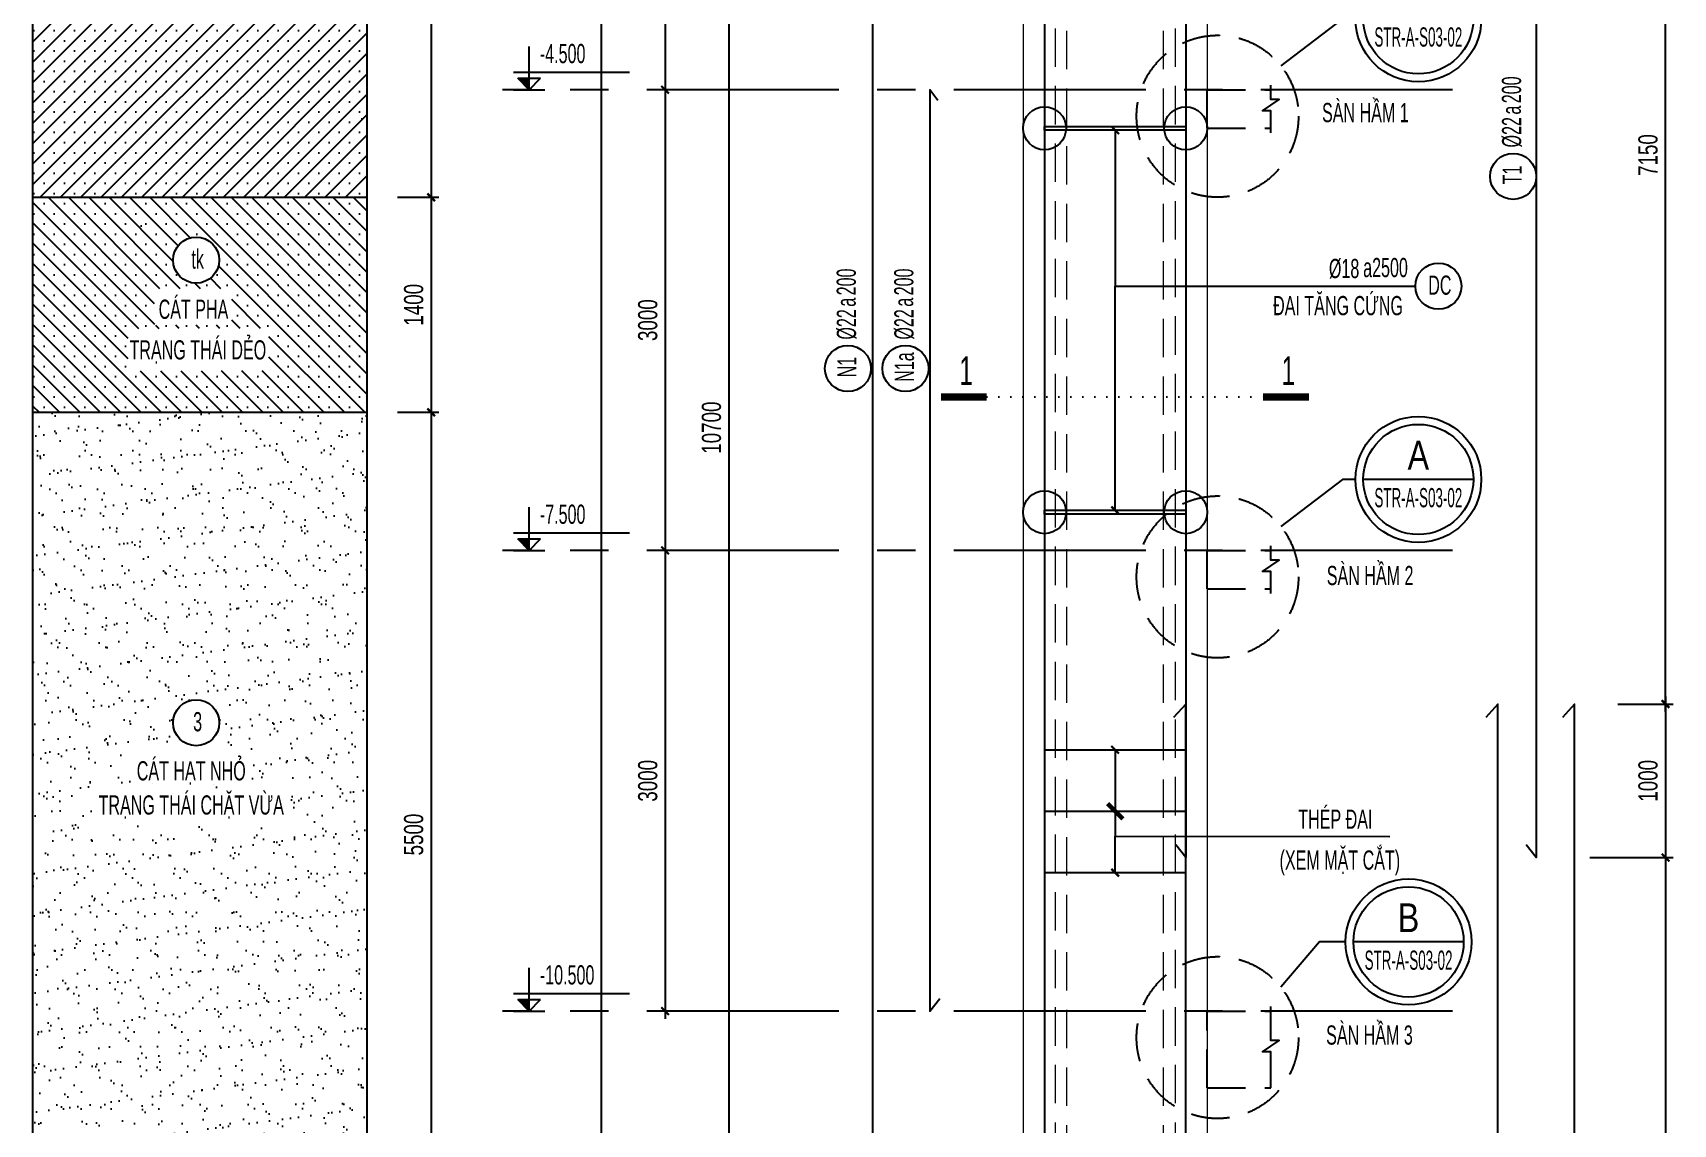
# Model space of a CAD drawing. Header units: millimetres. Extents: x -147841 to 368790, y -162721 to 84261.
# Drawn here: x 120482 to 131170, y -105896 to -98789 of the extents above; entities that cross this region are included whole.
import ezdxf
from ezdxf.enums import TextEntityAlignment as Align

# ---------------------------------------------------------------- set-up
doc = ezdxf.new("R2010")
doc.units = ezdxf.units.MM
doc.header["$LTSCALE"] = 1000
doc.header["$MEASUREMENT"] = 0
doc.header["$PDMODE"] = 1
doc.header["$PDSIZE"] = -10
for name, pattern in [('CENTER', [2, 1.25, -0.25, 0.25, -0.25]), ('DASHED', [0.75, 0.5, -0.25]), ('DOT', [0.25, 0, -0.25]), ('HIDDEN', [0.375, 0.25, -0.125])]:
    doc.linetypes.add(name, pattern=pattern)
doc.layers.get('0').update_dxf_attribs({"linetype": 'CONTINUOUS', "lineweight": 18})
doc.layers.get('DEFPOINTS').update_dxf_attribs({"color": 5, "linetype": 'CONTINUOUS', "lineweight": 18})
for name, color, linetype in [('0-Hatch', 8, 'CONTINUOUS'), ('0-THEP-CHU', 4, 'CONTINUOUS'), ('ccu11-Chidan', 9, 'CONTINUOUS'), ('ccu11-Manh', 8, 'CONTINUOUS'), ('ccu11-Thay', 7, 'CONTINUOUS'), ('d-chudan', 9, 'CONTINUOUS'), ('HIDE', 3, 'HIDDEN'), ('KC-Chidan', 9, 'CONTINUOUS'), ('KC-Cotthep', 8, 'CONTINUOUS'), ('KC-Dim', 8, 'CONTINUOUS'), ('KC-Hatch', 251, 'CONTINUOUS'), ('KC-Text', 31, 'CONTINUOUS'), ('NETVE', 11, 'CENTER'), ('THEPDAI', 6, 'CONTINUOUS')]:
    doc.layers.add(name, color=color, linetype=linetype)
for name, color, linetype, lineweight in [('0-THAY', 7, 'CONTINUOUS', 18), ('ccu11-Dim', 8, 'CONTINUOUS', 18), ('DIM', 8, 'CONTINUOUS', 18)]:
    doc.layers.add(name, color=color, linetype=linetype, lineweight=lineweight)
doc.styles.add('ARIAL', font='arial.ttf', dxfattribs={"width": 0.7})
doc.styles.add('ccu11-dim', font='vnsimli.shx', dxfattribs={"width": 0.65, "bigfont": 'bigfont.shx'})
doc.dimstyles.new('2.5-50', dxfattribs={"dimscale": 50, "dimtxt": 2.5, "dimasz": 1, "dimexe": 1, "dimexo": 2, "dimgap": 1, "dimtad": 1, "dimdec": 1, "dimdsep": 46, "dimtxsty": 'ARIAL', "dimblk": 'ARCHTICK', "dimcen": -1, "dimdle": 1, "dimclrd": 256, "dimclre": 256, "dimclrt": 3, "dimadec": 0, "dimazin": 2, "dimtfac": 0.1, "dimtdec": 1, "dimtmove": 0, "dimatfit": 1, "dimldrblk": 'ARCHTICK', "dimfxl": 1, "dimtvp": 0.833333, "dimtfill": 1, "dimtolj": 1, "dimtzin": 12, "dimarcsym": 0})
doc.dimstyles.new('ccu11-100x2', dxfattribs={"dimscale": 100, "dimtxt": 2.5, "dimasz": 1, "dimexe": 1, "dimexo": 2, "dimgap": 1, "dimtad": 1, "dimdec": 0, "dimlfac": 0.5, "dimdsep": 46, "dimtxsty": 'ccu11-dim', "dimblk": 'ARCHTICK', "dimcen": -1, "dimdle": 1, "dimclrd": 256, "dimclre": 256, "dimclrt": 31, "dimadec": 0, "dimazin": 2, "dimtfac": 0.1, "dimtdec": 0, "dimtmove": 0, "dimatfit": 1, "dimldrblk": 'ARCHTICK', "dimfxl": 1, "dimtvp": 0.833333, "dimtolj": 1, "dimtzin": 12, "dimarcsym": 0})

# ---------------------------------------------------------------- blocks, each defined once
blk = doc.blocks.new('_ARCHTICK')
at = {"color": 0, "linetype": 'ByBlock', "const_width": 0.3}
blk.add_lwpolyline([(-0.5, -0.5), (0.5, 0.5)], dxfattribs=at)
blk = doc.blocks.new('*D27')
at = {"layer": 'DEFPOINTS', "color": 0, "linetype": 'ByBlock', "ltscale": 30, "transparency": 16777216}
for p in [(122759, -97160), (122759, -99860), (123077, -99860)]:
    blk.add_point(p, dxfattribs=at)
at = {"layer": 'KC-Dim', "linetype": 'ByBlock', "lineweight": -2, "ltscale": 30, "transparency": 16777216}
for p, q in [((123077, -97110), (123077, -99910)), ((122859, -97160), (123127, -97160)), ((122859, -99860), (123127, -99860))]:
    blk.add_line(p, q, dxfattribs=at)
at = {"layer": 'KC-Dim', "linetype": 'ByBlock', "lineweight": -2, "ltscale": 30, "transparency": 16777216, "xscale": 50, "yscale": 50, "zscale": 50}
for p, rotation in [((123077, -97160), 90), ((123077, -99860), 270)]:
    blk.add_blockref('_ARCHTICK', p, dxfattribs=dict(at, rotation=rotation))
at = {"layer": 'KC-Dim', "color": 3, "linetype": 'ByBlock', "ltscale": 30, "transparency": 16777216, "insert": (122964, -98510), "char_height": 125, "attachment_point": 5, "rotation": 90, "style": 'ARIAL', "bg_fill": 3, "box_fill_scale": 1.25, "bg_fill_color": 256, "bg_fill_true_color": 13158600, "bg_fill_transparency": 0}
blk.add_mtext('\\A1;2700', dxfattribs=at)
blk = doc.blocks.new('att_thep_2')
blk.add_circle((-300, 0), 300)
at = {"color": 3, "style": 'ARIAL', "width": 0.6}
blk.add_attdef('DK', text='', height=250, dxfattribs=at).set_placement((467, 105), align=Align.CENTER)
at = {"color": 31, "style": 'ARIAL', "width": 0.6}
blk.add_attdef('SH', text='', height=250, dxfattribs=at).set_placement((-281, -111), align=Align.CENTER)
at = {"color": 2, "style": 'ARIAL', "width": 0.6}
blk.add_attdef('KC', text='', height=250, dxfattribs=at).set_placement((472, -355), align=Align.CENTER)
blk = doc.blocks.new('*D24')
at = {"layer": 'DEFPOINTS', "color": 0, "ltscale": 3000, "transparency": 16777216}
for p in [(122759, -99860), (122759, -101260), (123077, -101260)]:
    blk.add_point(p, dxfattribs=at)
at = {"layer": 'KC-Dim', "lineweight": -2, "ltscale": 3000, "transparency": 16777216}
for p, q in [((123077, -99810), (123077, -101310)), ((122859, -99860), (123127, -99860)), ((122859, -101260), (123127, -101260))]:
    blk.add_line(p, q, dxfattribs=at)
at = {"layer": 'KC-Dim', "lineweight": -2, "ltscale": 3000, "transparency": 16777216, "xscale": 50, "yscale": 50, "zscale": 50}
for p, rotation in [((123077, -99860), 90), ((123077, -101260), 270)]:
    blk.add_blockref('_ARCHTICK', p, dxfattribs=dict(at, rotation=rotation))
at = {"layer": 'KC-Dim', "color": 3, "ltscale": 3000, "transparency": 16777216, "insert": (122964, -100560), "char_height": 125, "attachment_point": 5, "rotation": 90, "style": 'ARIAL', "bg_fill": 3, "box_fill_scale": 1.25, "bg_fill_color": 256, "bg_fill_true_color": 13158600, "bg_fill_transparency": 0}
blk.add_mtext('\\A1;1400', dxfattribs=at)
blk = doc.blocks.new('*D25')
at = {"layer": 'DEFPOINTS', "color": 0, "ltscale": 3000, "transparency": 16777216}
for p in [(122759, -101260), (122759, -106760), (123077, -106760)]:
    blk.add_point(p, dxfattribs=at)
at = {"layer": 'KC-Dim', "lineweight": -2, "ltscale": 3000, "transparency": 16777216}
for p, q in [((123077, -101210), (123077, -106810)), ((122859, -101260), (123127, -101260)), ((122859, -106760), (123127, -106760))]:
    blk.add_line(p, q, dxfattribs=at)
at = {"layer": 'KC-Dim', "lineweight": -2, "ltscale": 3000, "transparency": 16777216, "xscale": 50, "yscale": 50, "zscale": 50}
for p, rotation in [((123077, -101260), 90), ((123077, -106760), 270)]:
    blk.add_blockref('_ARCHTICK', p, dxfattribs=dict(at, rotation=rotation))
at = {"layer": 'KC-Dim', "color": 3, "ltscale": 3000, "transparency": 16777216, "insert": (122964, -104010), "char_height": 125, "attachment_point": 5, "rotation": 90, "style": 'ARIAL', "bg_fill": 3, "box_fill_scale": 1.25, "bg_fill_color": 256, "bg_fill_true_color": 13158600, "bg_fill_transparency": 0}
blk.add_mtext('\\A1;5500', dxfattribs=at)
blk = doc.blocks.new('*U22')
for p, q in [((165, 0), (165, 452)), ((0, 184), (1212, 184)), ((0, 0), (329, 0)), ((45, 120), (284, 120)), ((165, 0), (45, 120)), ((165, 0), (284, 120))]:
    blk.add_line(p, q)
at = {"color": 251}
blk.add_solid([(45, 120), (165, 120), (165, 0)], dxfattribs=at)
at = {"color": 31, "ltscale": 10, "style": 'ARIAL', "width": 0.6}
blk.add_attdef('CCD1', (276, 278), '', height=200, dxfattribs=at)
blk = doc.blocks.new('att_thep_1')
blk.add_circle((0, 300), 300)
at = {"color": 31, "style": 'ARIAL', "width": 0.6}
blk.add_attdef('SH', text='', height=250, dxfattribs=at).set_placement((19, 189), align=Align.CENTER)
blk.add_attdef('DK', text='', height=250, dxfattribs=at).set_placement((773, 195), align=Align.RIGHT)
blk.add_attdef('KC', (953, 197), '', height=250, dxfattribs=at)
at = {"layer": 'KC-Text', "color": 31, "style": 'ARIAL', "width": 0.6}
blk.add_text('a', height=250, dxfattribs=at).set_placement((805, 199))
blk = doc.blocks.new('att_ten chi tiet')
at = {"color": 7}
blk.add_lwpolyline([(574, 656), (-574, 656)], dxfattribs=at)
blk.add_circle((0, 656), 656, dxfattribs=at)
at = {"color": 3}
blk.add_circle((0, 656), 574, dxfattribs=at)
at = {"color": 7, "style": 'ARIAL', "width": 0.8}
blk.add_attdef('TCT', text='', height=300, dxfattribs=at).set_placement((0, 669), align=Align.BOTTOM_CENTER)
at = {"color": 31, "style": 'ARIAL', "width": 0.6}
blk.add_attdef('BVTC', text='', height=200, dxfattribs=at).set_placement((0, 566), align=Align.TOP_CENTER)
blk = doc.blocks.new('*D136')
at = {"layer": 'DEFPOINTS', "color": 0, "ltscale": 3000, "transparency": 16777216}
for p in [(130527, -104160), (130527, -111160), (131120, -111160)]:
    blk.add_point(p, dxfattribs=at)
at = {"layer": 'DIM', "lineweight": -2, "ltscale": 3000, "transparency": 16777216}
for p, q in [((130627, -104160), (131170, -104160)), ((131120, -104110), (131120, -111210)), ((130627, -111160), (131170, -111160))]:
    blk.add_line(p, q, dxfattribs=at)
at = {"layer": 'DIM', "lineweight": -2, "ltscale": 3000, "transparency": 16777216, "xscale": 50, "yscale": 50, "zscale": 50}
for p, rotation in [((131120, -104160), 90), ((131120, -111160), 270)]:
    blk.add_blockref('_ARCHTICK', p, dxfattribs=dict(at, rotation=rotation))
at = {"layer": 'DIM', "color": 3, "ltscale": 3000, "transparency": 16777216, "insert": (131006, -107660), "char_height": 125, "attachment_point": 5, "rotation": 90, "style": 'ARIAL', "bg_fill": 3, "box_fill_scale": 1.25, "bg_fill_color": 256, "bg_fill_true_color": 13158600, "bg_fill_transparency": 0}
blk.add_mtext('\\A1;7000', dxfattribs=at)
blk = doc.blocks.new('*D138')
at = {"layer": 'DEFPOINTS', "color": 0, "ltscale": 3000, "transparency": 16777216}
for p in [(125223, -95960), (124602, -99160), (125223, -99160)]:
    blk.add_point(p, dxfattribs=at)
at = {"layer": 'KC-Dim', "lineweight": -2, "ltscale": 3000, "transparency": 16777216}
for p, q in [((125123, -95960), (124552, -95960)), ((124602, -95910), (124602, -99210)), ((125123, -99160), (124552, -99160))]:
    blk.add_line(p, q, dxfattribs=at)
at = {"layer": 'KC-Dim', "lineweight": -2, "ltscale": 3000, "transparency": 16777216, "xscale": 50, "yscale": 50, "zscale": 50}
for p, rotation in [((124602, -95960), 90), ((124602, -99160), 270)]:
    blk.add_blockref('_ARCHTICK', p, dxfattribs=dict(at, rotation=rotation))
at = {"layer": 'KC-Dim', "color": 3, "ltscale": 3000, "transparency": 16777216, "insert": (124489, -97560), "char_height": 125, "attachment_point": 5, "rotation": 90, "style": 'ARIAL', "bg_fill": 3, "box_fill_scale": 1.25, "bg_fill_color": 256, "bg_fill_true_color": 13158600, "bg_fill_transparency": 0}
blk.add_mtext('\\A1;3200', dxfattribs=at)
blk = doc.blocks.new('*D139')
at = {"layer": 'DEFPOINTS', "color": 0, "ltscale": 3000, "transparency": 16777216}
for p in [(125223, -99160), (124602, -102160), (125492, -102160)]:
    blk.add_point(p, dxfattribs=at)
at = {"layer": 'KC-Dim', "lineweight": -2, "ltscale": 3000, "transparency": 16777216}
for p, q in [((125123, -99160), (124552, -99160)), ((124602, -99110), (124602, -102210)), ((125392, -102160), (124552, -102160))]:
    blk.add_line(p, q, dxfattribs=at)
at = {"layer": 'KC-Dim', "lineweight": -2, "ltscale": 3000, "transparency": 16777216, "xscale": 50, "yscale": 50, "zscale": 50}
for p, rotation in [((124602, -99160), 90), ((124602, -102160), 270)]:
    blk.add_blockref('_ARCHTICK', p, dxfattribs=dict(at, rotation=rotation))
at = {"layer": 'KC-Dim', "color": 3, "ltscale": 3000, "transparency": 16777216, "insert": (124489, -100660), "char_height": 125, "attachment_point": 5, "rotation": 90, "style": 'ARIAL', "bg_fill": 3, "box_fill_scale": 1.25, "bg_fill_color": 256, "bg_fill_true_color": 13158600, "bg_fill_transparency": 0}
blk.add_mtext('\\A1;3000', dxfattribs=at)
blk = doc.blocks.new('*D140')
at = {"layer": 'DEFPOINTS', "color": 0, "ltscale": 3000, "transparency": 16777216}
for p in [(125492, -102160), (124602, -105160), (125274, -105160)]:
    blk.add_point(p, dxfattribs=at)
at = {"layer": 'KC-Dim', "lineweight": -2, "ltscale": 3000, "transparency": 16777216}
for p, q in [((125392, -102160), (124552, -102160)), ((124602, -102110), (124602, -105210)), ((125174, -105160), (124552, -105160))]:
    blk.add_line(p, q, dxfattribs=at)
at = {"layer": 'KC-Dim', "lineweight": -2, "ltscale": 3000, "transparency": 16777216, "xscale": 50, "yscale": 50, "zscale": 50}
for p, rotation in [((124602, -102160), 90), ((124602, -105160), 270)]:
    blk.add_blockref('_ARCHTICK', p, dxfattribs=dict(at, rotation=rotation))
at = {"layer": 'KC-Dim', "color": 3, "ltscale": 3000, "transparency": 16777216, "insert": (124489, -103660), "char_height": 125, "attachment_point": 5, "rotation": 90, "style": 'ARIAL', "bg_fill": 3, "box_fill_scale": 1.25, "bg_fill_color": 256, "bg_fill_true_color": 13158600, "bg_fill_transparency": 0}
blk.add_mtext('\\A1;3000', dxfattribs=at)
blk = doc.blocks.new('*D174')
at = {"layer": 'DEFPOINTS', "color": 0, "ltscale": 3000, "transparency": 16777216}
for p in [(130708, -103160), (130708, -104160), (131120, -104160)]:
    blk.add_point(p, dxfattribs=at)
at = {"layer": 'DIM', "lineweight": -2, "ltscale": 3000, "transparency": 16777216}
for p, q in [((131120, -103110), (131120, -104210)), ((130808, -103160), (131170, -103160)), ((130808, -104160), (131170, -104160))]:
    blk.add_line(p, q, dxfattribs=at)
at = {"layer": 'DIM', "lineweight": -2, "ltscale": 3000, "transparency": 16777216, "xscale": 50, "yscale": 50, "zscale": 50}
for p, rotation in [((131120, -103160), 90), ((131120, -104160), 270)]:
    blk.add_blockref('_ARCHTICK', p, dxfattribs=dict(at, rotation=rotation))
at = {"layer": 'DIM', "color": 3, "ltscale": 3000, "transparency": 16777216, "insert": (131006, -103660), "char_height": 125, "attachment_point": 5, "rotation": 90, "style": 'ARIAL', "bg_fill": 3, "box_fill_scale": 1.25, "bg_fill_color": 256, "bg_fill_true_color": 13158600, "bg_fill_transparency": 0}
blk.add_mtext('\\A1;1000', dxfattribs=at)
blk = doc.blocks.new('*D175')
at = {"layer": 'DEFPOINTS', "color": 0, "ltscale": 3000, "transparency": 16777216}
for p in [(124838, -95960), (124184, -120960), (124838, -120960)]:
    blk.add_point(p, dxfattribs=at)
at = {"layer": 'KC-Dim', "lineweight": -2, "ltscale": 3000, "transparency": 16777216}
for p, q in [((124738, -95960), (124134, -95960)), ((124184, -95910), (124184, -121010)), ((124738, -120960), (124134, -120960))]:
    blk.add_line(p, q, dxfattribs=at)
at = {"layer": 'KC-Dim', "lineweight": -2, "ltscale": 3000, "transparency": 16777216, "xscale": 50, "yscale": 50, "zscale": 50}
for p, rotation in [((124184, -95960), 90), ((124184, -120960), 270)]:
    blk.add_blockref('_ARCHTICK', p, dxfattribs=dict(at, rotation=rotation))
at = {"layer": 'KC-Dim', "color": 3, "ltscale": 3000, "transparency": 16777216, "insert": (124070, -108460), "char_height": 125, "attachment_point": 5, "rotation": 90, "style": 'ARIAL', "bg_fill": 3, "box_fill_scale": 1.25, "bg_fill_color": 256, "bg_fill_true_color": 13158600, "bg_fill_transparency": 0}
blk.add_mtext('\\A1;25000', dxfattribs=at)
blk = doc.blocks.new('*D179')
at = {"layer": 'DEFPOINTS', "color": 0, "linetype": 'ByBlock', "ltscale": 30, "transparency": 16777216}
for p in [(125018, -96010), (125952, -96010), (125323, -106710)]:
    blk.add_point(p, dxfattribs=at)
at = {"layer": 'KC-Dim', "linetype": 'ByBlock', "lineweight": -2, "ltscale": 30, "transparency": 16777216}
for p, q in [((125018, -106760), (125018, -95960)), ((125852, -96010), (124968, -96010)), ((125223, -106710), (124968, -106710))]:
    blk.add_line(p, q, dxfattribs=at)
at = {"layer": 'KC-Dim', "linetype": 'ByBlock', "lineweight": -2, "ltscale": 30, "transparency": 16777216, "xscale": 50, "yscale": 50, "zscale": 50}
for p, rotation in [((125018, -96010), 90), ((125018, -106710), 270)]:
    blk.add_blockref('_ARCHTICK', p, dxfattribs=dict(at, rotation=rotation))
at = {"layer": 'KC-Dim', "color": 3, "linetype": 'ByBlock', "ltscale": 30, "transparency": 16777216, "insert": (124904, -101360), "char_height": 125, "attachment_point": 5, "rotation": 90, "style": 'ARIAL', "bg_fill": 3, "box_fill_scale": 1.25, "bg_fill_color": 256, "bg_fill_true_color": 13158600, "bg_fill_transparency": 0}
blk.add_mtext('\\A1;10700', dxfattribs=at)
blk = doc.blocks.new('*D1101')
at = {"layer": 'DEFPOINTS', "color": 0, "ltscale": 3000, "transparency": 16777216}
for p in [(130277, -96010), (131120, -96010), (130708, -103160)]:
    blk.add_point(p, dxfattribs=at)
at = {"layer": 'DIM', "lineweight": -2, "ltscale": 3000, "transparency": 16777216}
for p, q in [((131120, -103210), (131120, -95960)), ((130377, -96010), (131170, -96010)), ((130808, -103160), (131170, -103160))]:
    blk.add_line(p, q, dxfattribs=at)
at = {"layer": 'DIM', "lineweight": -2, "ltscale": 3000, "transparency": 16777216, "xscale": 50, "yscale": 50, "zscale": 50}
for p, rotation in [((131120, -96010), 90), ((131120, -103160), 270)]:
    blk.add_blockref('_ARCHTICK', p, dxfattribs=dict(at, rotation=rotation))
at = {"layer": 'DIM', "color": 3, "ltscale": 3000, "transparency": 16777216, "insert": (131006, -99585), "char_height": 125, "attachment_point": 5, "rotation": 90, "style": 'ARIAL', "bg_fill": 3, "box_fill_scale": 1.25, "bg_fill_color": 256, "bg_fill_true_color": 13158600, "bg_fill_transparency": 0}
blk.add_mtext('\\A1;7150', dxfattribs=at)
blk = doc.blocks.new('*U19')
at = {"color": 3, "linetype": 'DOT', "ltscale": 0.5}
blk.add_line((-1640, 0), (1239, 0), dxfattribs=at)
at = {"color": 4, "const_width": 75}
for points in [[(-2119, 0), (-1640, 0)], [(1239, 0), (1719, 0)]]:
    blk.add_lwpolyline(points, dxfattribs=at)
at = {"color": 31, "style": 'ARIAL', "width": 0.6}
for tag, p in [('MC3', (-1856, 274)), ('MC4', (1503, 274))]:
    blk.add_attdef(tag, text='', height=300, dxfattribs=at).set_placement(p, align=Align.MIDDLE_CENTER)

msp = doc.modelspace()

# ---------------------------------------------------------------- hatches: boundary and pattern name
at = {"layer": '0-Hatch', "ltscale": 3000}
h = msp.add_hatch(dxfattribs=at)
h.set_pattern_fill('BTGV-01', color=256, scale=700)
h.set_pattern_definition([(50, (-46553.3, 0), (5020.82, -439.265), [525, -5775]), (355, (-46553.3, 0), (-971.26, 5265.34), [420, -4620]), (100.4514, (-46135, -36.6), (4049.57, 4826.08), [446.18, -4908]), (46.1842, (-46553, 1400), (7470.69, -1158.63), [787.5, -8662.5]), (96.6356, (-45931, 1303.4), (6542.64, 6818.83), [669.27, -7362]), (351.184, (-46553, 1400), (6542.63, 6818.83), [630, -6930]), (21, (-45853.3, 1050), (4178.35, -2818.33), [525, -5775]), (326, (-45853.3, 1050), (1703.21, 5076.05), [420, -4620]), (71.4514, (-45505, 815), (5881.56, 2257.71), [446.18, -4908]), (37.5, (-46553.3, 0), (85.119, 2330.257), [0, -4564, 0, -4690, 0, -4637.5]), (7.5, (-46553.3, 0), (1841.487, 2760.882), [0, -2674, 0, -4459, 0, -1767.5]), (327.5, (-48114.3, 0), (3736.757, -157.884), [0, -1750, 0, -5460, 0, -7245]), (317.5, (-48814.3, 0), (4082.303, 700.735), [0, -2275, 0, -3626, 0, -5145])])
h.paths.add_polyline_path([(122659, -98960.19), (120482.06, -98960.19), (120482.06, -100960.19), (122659, -100960.19)])
h.paths.add_polyline_path([(121396.39, -99581.89, -1), (121696.39, -99581.89, -1)], flags=16)
h.paths.add_polyline_path([(121495.38, -99669.01), (121616.41, -99669.01), (121616.41, -99480.74), (121495.38, -99480.74)], flags=8)
h.paths.add_polyline_path([(120907.75, -100302.88), (122207.2, -100302.88), (122207.2, -100026.49), (120907.75, -100026.49)], flags=24)
h.paths.add_polyline_path([(120932.83, -100038.01), (122125.15, -100038.01), (122125.15, -99761.62), (120932.83, -99761.62)], flags=24)
at = {"layer": 'KC-Hatch', "ltscale": 3000}
h = msp.add_hatch(dxfattribs=at)
h.set_pattern_fill('MUT', color=256, scale=1000)
h.set_pattern_definition([(45, (1894.39, 0), (-66.29126, 66.29126), []), (45, (1960.68, 0), (-66.29126, 66.29126), [0, -93.75])])
h.paths.add_polyline_path([(122659, -97160.19), (120482.06, -97160.19), (120482.06, -99860.19), (122659, -99860.19)])
edge = h.paths.add_edge_path(flags=16)
edge.add_arc((121546.39, -97718.66), 150, 0, 360)
h.paths.add_polyline_path([(121495.38, -97805.78), (121616.41, -97805.78), (121616.41, -97617.51), (121495.38, -97617.51)], flags=0)
h.paths.add_polyline_path([(120907.75, -98439.66), (122207.2, -98439.66), (122207.2, -98163.27), (120907.75, -98163.27)], flags=16)
h.paths.add_polyline_path([(121278.57, -98142.81), (121777.79, -98142.81), (121777.79, -97904.79), (121278.57, -97904.79)], flags=16)
h = msp.add_hatch(dxfattribs=at)
h.set_pattern_fill('MUT', color=256, scale=1000, angle=90)
h.set_pattern_definition([(135, (1894.39, 0), (-66.29126, -66.29126), []), (135, (1894.39, 66.29), (-66.29126, -66.29126), [0, -93.75])])
h.paths.add_polyline_path([(122659, -99860.19), (120482.06, -99860.19), (120482.06, -101260.19), (122659, -101260.19)])
edge = h.paths.add_edge_path(flags=16)
edge.add_arc((121546.39, -100269.04), 150, 0, 360)
h.paths.add_polyline_path([(121483.6, -100357.52), (121628.19, -100357.52), (121628.19, -100168.23), (121483.6, -100168.23)], flags=0)
h.paths.add_polyline_path([(121100.2, -100990.04), (122020.26, -100990.04), (122020.26, -100713.65), (121100.2, -100713.65)], flags=16)
h.paths.add_polyline_path([(121274.57, -100693.19), (121778.1, -100693.19), (121778.1, -100455.17), (121274.57, -100455.17)], flags=16)
h = msp.add_hatch(dxfattribs=at)
h.set_pattern_fill('CATTHO01', color=256, scale=100)
h.set_pattern_definition([(37.5, (1894.39, 0), (-6.29934, 192.68238), [0, -152, 0, -170, 0, -162.5]), (7.5, (1894.4, 0), (176.97767, 282.2146), [0, -82, 0, -137, 0, -52.5]), (327.5, (1771.39, 0), (311.41419, 0.5659), [0, -50, 0, -180, 0, -235]), (317.5, (1771.4, 0), (300.61266, 87.76756), [0, -25, 0, -118, 0, -135])])
h.paths.add_polyline_path([(122659, -101260.19), (120482.06, -101260.19), (120482.06, -106760.19), (122659, -106760.19)])
edge = h.paths.add_edge_path(flags=16)
edge.add_arc((121546.39, -103281.87), 150, 0, 360)
h.paths.add_polyline_path([(121494.83, -103371.76), (121616.96, -103371.76), (121616.96, -103180.16), (121494.83, -103180.16)], flags=0)
h.paths.add_polyline_path([(120864.66, -103953.67), (122164.1, -103953.67), (122164.1, -103677.28), (120864.66, -103677.28)], flags=16)
h.paths.add_polyline_path([(121115.65, -103731.24), (121900.17, -103731.24), (121900.17, -103454.85), (121115.65, -103454.85)], flags=16)

# ---------------------------------------------------------------- linework, layer by layer
at = {"layer": '0-THAY'}
for p, q in [((126933.87, -95960.19), (126933.87, -120960.19)), ((128133.87, -97760.19), (128133.87, -120960.19))]:
    msp.add_line(p, q, dxfattribs=at)
at = {"layer": '0-THEP-CHU', "linetype": 'Continuous'}
for points in [[(126004.24, -96080.19), (125952.24, -96010.19), (125952.24, -107710.19), (126017.2, -107627.03)], [(127125.87, -96080.19), (127073.87, -96010.19), (127073.87, -107710.19), (127138.84, -107627.03)], [(127941.87, -96080.19), (127993.87, -96010.19), (127993.87, -104160.19), (127928.91, -104077.03)], [(130224.79, -96080.19), (130276.79, -96010.19), (130276.79, -104160.19), (130211.83, -104077.03)], [(126378.91, -99230.19), (126326.91, -99160.19), (126326.91, -105160.19), (126391.88, -105077.03)], [(127941.87, -114834.31), (127993.87, -114904.31), (127993.87, -103160.19), (127914.95, -103248.44)], [(129976.04, -111090.19), (130028.04, -111160.19), (130028.04, -103160.19), (129949.12, -103248.44)], [(130474.76, -114790.19), (130526.76, -114860.19), (130526.76, -103160.19), (130447.84, -103248.44)]]:
    msp.add_lwpolyline(points, dxfattribs=at)
at = {"layer": 'ccu11-Chidan'}
for points in [[(129099.42, -98697.54), (129014.53, -98697.54), (128613.87, -99004.68)], [(129099.42, -101697.54), (129014.53, -101697.54), (128613.87, -102004.68)], [(129035.67, -104709.64), (128865.89, -104709.64), (128612.95, -105003.52)]]:
    msp.add_lwpolyline(points, dxfattribs=at)
at = {"layer": 'ccu11-Dim', "linetype": 'DASHED', "ltscale": 0.5}
for points in [[(127218.87, -118151.57), (127218.87, -95760.19), (127143.87, -95760.19), (127143.87, -118151.57)], [(127848.87, -118151.57), (127848.87, -95760.19), (127923.87, -95760.19), (127923.87, -118151.57)]]:
    msp.add_lwpolyline(points, dxfattribs=at)
at = {"layer": 'ccu11-Manh', "ltscale": 3000, "flags": 128}
for points in [[(128547.35, -99440.19), (128547.35, -99296.19), (128493.35, -99296.19), (128601.35, -99224.19), (128547.35, -99224.19), (128547.35, -99130.19)], [(128547.35, -102440.19), (128547.35, -102296.19), (128493.35, -102296.19), (128601.35, -102224.19), (128547.35, -102224.19), (128547.35, -102130.19)], [(128547.35, -105660.19), (128547.35, -105424.01), (128493.35, -105424.01), (128601.35, -105352.01), (128547.35, -105352.01), (128547.35, -105130.19)]]:
    msp.add_lwpolyline(points, dxfattribs=at)
at = {"layer": 'ccu11-Manh'}
for centre in [(127073.87, -99410.57), (127993.87, -99410.57), (127073.87, -101910.57), (127993.87, -101910.57)]:
    msp.add_circle(centre, 140, dxfattribs=at)
at = {"layer": 'ccu11-Thay'}
for p, q in [((120482.06, -99860.19), (122659, -99860.19)), ((120482.06, -101260.19), (122659, -101260.19)), ((120482.06, -101260.19), (122659, -101260.19))]:
    msp.add_line(p, q, dxfattribs=at)
at = {"layer": 'ccu11-Thay', "linetype": 'Continuous'}
msp.add_lwpolyline([(120482.06, -129705.04), (120482.06, -95960.19), (122659, -95960.19), (122659, -129705.04)], dxfattribs=at)
at = {"layer": 'd-chudan', "linetype": 'HIDDEN'}
for centre in [(128200.8, -99332.34), (128200.8, -102332.34), (128200.8, -105332.34)]:
    msp.add_circle(centre, 527.25, dxfattribs=at)
at = {"layer": 'HIDE'}
for p, q in [((128133.87, -99160.19), (128547.35, -99160.19)), ((128133.87, -99410.19), (128133.87, -99160.19)), ((128133.87, -99410.19), (128547.35, -99410.19)), ((128133.87, -102160.19), (128547.35, -102160.19)), ((128133.87, -102410.19), (128133.87, -102160.19)), ((128133.87, -102410.19), (128547.35, -102410.19)), ((128133.87, -105160.19), (128547.35, -105160.19)), ((128133.87, -105660.19), (128133.87, -105160.19)), ((128133.87, -105160.19), (128547.35, -105160.19)), ((128133.87, -105160.19), (128547.35, -105160.19)), ((128133.87, -105660.19), (128547.35, -105660.19))]:
    msp.add_line(p, q, dxfattribs=at)
at = {"layer": 'NETVE'}
for p, q in [((129732.75, -99160.19), (123541.72, -99160.19)), ((129732.75, -102160.19), (123541.72, -102160.19)), ((129732.75, -105160.19), (123541.72, -105160.19))]:
    msp.add_line(p, q, dxfattribs=at)
at = {"layer": 'THEPDAI'}
for p, q in [((127073.87, -103458.05), (127993.87, -103458.05)), ((127073.87, -103858.05), (127993.87, -103858.05)), ((127073.87, -104258.05), (127993.87, -104258.05))]:
    msp.add_line(p, q, dxfattribs=at)
at = {"layer": 'THEPDAI', "color": 3}
for points in [[(127073.87, -99398.27), (127993.87, -99398.27), (127993.87, -99422.87), (127073.87, -99422.87)], [(127073.87, -101898.27), (127993.87, -101898.27), (127993.87, -101922.87), (127073.87, -101922.87)]]:
    msp.add_lwpolyline(points, close=True, dxfattribs=at)

# ---------------------------------------------------------------- block references
at = {"layer": 'KC-Chidan'}
ref = msp.add_blockref('att_ten chi tiet', (129509.24, -99107.37), dxfattribs=dict(at, xscale=0.625, yscale=0.625, zscale=0.625))
ref.add_attrib('BVTC', 'STR-A-S03-02', dxfattribs={"layer": '0', "color": 31, "height": 125, "style": 'ARIAL', "width": 0.5}).set_placement((129509.24, -98753.56), align=Align.TOP_CENTER)
ref.add_attrib('TCT', 'A', dxfattribs={"layer": '0', "color": 7, "height": 187.5, "style": 'ARIAL', "width": 0.8}).set_placement((129509.24, -98689.49), align=Align.BOTTOM_CENTER)
at = {"layer": 'KC-Chidan', "xscale": 0.625, "yscale": 0.625, "zscale": 0.625}
for name, p, values in [('*U22', (123613.12, -99160.19), {'CCD1': '-4.500'}), ('*U19', (127722.64, -101160.26), {'MC4': '1', 'MC3': '1'}), ('*U22', (123613.12, -102160.19), {'CCD1': '-7.500'}), ('*U22', (123613.12, -105160.19), {'CCD1': '-10.500'})]:
    msp.add_blockref(name, p, dxfattribs=at).add_auto_attribs(values)
at = {"layer": 'KC-Chidan'}
ref = msp.add_blockref('att_ten chi tiet', (129509.24, -102107.37), dxfattribs=dict(at, xscale=0.625, yscale=0.625, zscale=0.625))
ref.add_attrib('BVTC', 'STR-A-S03-02', dxfattribs={"layer": '0', "color": 31, "height": 125, "style": 'ARIAL', "width": 0.5}).set_placement((129509.24, -101753.56), align=Align.TOP_CENTER)
ref.add_attrib('TCT', 'A', dxfattribs={"layer": '0', "color": 7, "height": 187.5, "style": 'ARIAL', "width": 0.8}).set_placement((129509.24, -101689.49), align=Align.BOTTOM_CENTER)
ref = msp.add_blockref('att_ten chi tiet', (129445.49, -105119.46), dxfattribs=dict(at, xscale=0.625, yscale=0.625, zscale=0.625))
ref.add_attrib('BVTC', 'STR-A-S03-02', dxfattribs={"layer": '0', "color": 31, "height": 125, "style": 'ARIAL', "width": 0.5}).set_placement((129445.49, -104765.66), align=Align.TOP_CENTER)
ref.add_attrib('TCT', 'B', dxfattribs={"layer": '0', "color": 7, "height": 187.5, "style": 'ARIAL', "width": 0.8}).set_placement((129445.49, -104701.58), align=Align.BOTTOM_CENTER)
at = {"layer": 'KC-Cotthep'}
ref = msp.add_blockref('att_thep_1', (130276.79, -99723.88), dxfattribs=dict(at, xscale=0.5, yscale=0.5, zscale=0.5, rotation=90))
ref.add_attrib('SH', 'T1', dxfattribs={"layer": '0', "color": 31, "height": 125, "rotation": 90, "style": 'ARIAL', "width": 0.6}).set_placement((130182.53, -99714.37), align=Align.CENTER)
ref.add_attrib('KC', '200', (130178.21, -99247.44), dxfattribs={"layer": '0', "color": 2, "height": 125, "rotation": 90, "style": 'ARIAL', "width": 0.6})
ref.add_attrib('DK', '%%C22', dxfattribs={"layer": '0', "color": 2, "height": 125, "rotation": 90, "style": 'ARIAL', "width": 0.6}).set_placement((130179.35, -99337.6), align=Align.RIGHT)
ref = msp.add_blockref('att_thep_2', (121696.39, -100269.04), dxfattribs=dict(at, xscale=0.5, yscale=0.5, zscale=0.5))
ref.add_attrib('SH', 'tk', dxfattribs={"layer": '0', "color": 31, "height": 125, "style": 'ARIAL', "width": 0.6}).set_placement((121555.9, -100324.78), align=Align.CENTER)
ref = msp.add_blockref('att_thep_1', (125942.84, -100975.07), dxfattribs=dict(at, xscale=0.5, yscale=0.5, zscale=0.5, rotation=90))
ref.add_attrib('SH', 'N1', dxfattribs={"layer": '0', "color": 31, "height": 125, "rotation": 90, "style": 'ARIAL', "width": 0.6}).set_placement((125848.58, -100965.56), align=Align.CENTER)
ref.add_attrib('KC', '200', (125844.25, -100498.63), dxfattribs={"layer": '0', "color": 2, "height": 125, "rotation": 90, "style": 'ARIAL', "width": 0.6})
ref.add_attrib('DK', '%%C22', dxfattribs={"layer": '0', "color": 2, "height": 125, "rotation": 90, "style": 'ARIAL', "width": 0.6}).set_placement((125845.39, -100588.79), align=Align.RIGHT)
ref = msp.add_blockref('att_thep_1', (126317.51, -100975.07), dxfattribs=dict(at, xscale=0.5, yscale=0.5, zscale=0.5, rotation=90))
ref.add_attrib('SH', 'N1a', dxfattribs={"layer": '0', "color": 31, "height": 125, "rotation": 90, "style": 'ARIAL', "width": 0.6}).set_placement((126223.25, -100965.56), align=Align.CENTER)
ref.add_attrib('KC', '200', (126218.93, -100498.63), dxfattribs={"layer": '0', "color": 2, "height": 125, "rotation": 90, "style": 'ARIAL', "width": 0.6})
ref.add_attrib('DK', '%%C22', dxfattribs={"layer": '0', "color": 2, "height": 125, "rotation": 90, "style": 'ARIAL', "width": 0.6}).set_placement((126220.07, -100588.79), align=Align.RIGHT)
ref = msp.add_blockref('att_thep_2', (129789.84, -100438.86), dxfattribs=dict(at, xscale=0.5, yscale=0.5, zscale=0.5))
ref.add_attrib('KC', 'a2500', dxfattribs={"layer": '0', "color": 2, "height": 125, "style": 'ARIAL', "width": 0.6}).set_placement((129295.29, -100380.02), align=Align.CENTER)
ref.add_attrib('DK', '%%C18', dxfattribs={"layer": '0', "color": 215, "height": 125, "style": 'ARIAL', "width": 0.6}).set_placement((129025.49, -100386.15), align=Align.CENTER)
ref.add_attrib('SH', 'DC', dxfattribs={"layer": '0', "color": 31, "height": 125, "style": 'ARIAL', "width": 0.6}).set_placement((129649.35, -100494.6), align=Align.CENTER)
ref = msp.add_blockref('att_thep_2', (121696.39, -103281.87), dxfattribs=dict(at, xscale=0.5, yscale=0.5, zscale=0.5))
ref.add_attrib('SH', '3', dxfattribs={"layer": '0', "color": 31, "height": 125, "style": 'ARIAL', "width": 0.6}).set_placement((121555.9, -103337.61), align=Align.CENTER)

# ---------------------------------------------------------------- texts
at = {"layer": 'KC-Text', "color": 1, "style": 'ARIAL', "width": 0.6}
for s, p in [('SÀN HẦM 1', (128881.78, -99370.84, -269219.91)), ('ĐAI TĂNG CỨNG', (128562.91, -100627.93, -269219.91)), ('SÀN HẦM 2', (128912.69, -102385.48, -269219.91)), ('THÉP ĐAI', (128727.05, -103972.4, -269219.91)), ('(XEM MẶT CẮT)', (128604.98, -104238.53, -269219.91)), ('SÀN HẦM 3', (128908.42, -105378.09, -269219.91))]:
    msp.add_text(s, height=125, dxfattribs=at).set_placement(p)
for s, p in [('CÁT PHA', (121528.99, -100651.38)), ('TRẠNG THÁI DẺO', (121557.47, -100916.26)), ('CÁT HẠT NHỎ', (121514.38, -103657.46)), ('TRẠNG THÁI CHẶT VỪA', (121514.38, -103879.9))]:
    msp.add_text(s, height=125, dxfattribs=at).set_placement(p, align=Align.CENTER)

# ---------------------------------------------------------------- dimensions: what is measured, and where the dimension line sits
at = {"layer": 'KC-Dim', "linetype": 'ByBlock', "ltscale": 30}
dim = msp.add_linear_dim(base=(123077.44, -99860.19), p1=(122759, -97160.19), p2=(122759, -99860.19), angle=90, dimstyle='2.5-50', dxfattribs=at)
dim.commit()
dim.dimension.update_dxf_attribs({"geometry": '*D27', "text_midpoint": (122963.61, -98510.19)})

# ---------------------------------------------------------------- leaders
at = {"layer": 'ccu11-Manh', "ltscale": 3000}
for points, override in [([(127533.87, -99422.87), (127533.87, -100438.86), (129489.84, -100438.86)], {"dimasz": 0.5, "dimgap": 1, "dimtad": 0}), ([(127533.87, -101898.27), (127533.87, -100438.86), (129489.84, -100438.86)], {"dimasz": 0.5, "dimtad": 0}), ([(127533.87, -103458.05), (127533.87, -104021.53), (129324.45, -104022.93)], {"dimasz": 0.5, "dimtad": 0}), ([(127533.87, -103858.05), (127533.87, -104021.53), (129324.45, -104022.93)], {"dimgap": 1, "dimtad": 0}), ([(127533.87, -104258.05), (127533.87, -104021.53), (129324.45, -104022.93)], {"dimasz": 0.5, "dimtad": 0})]:
    msp.add_leader(points, dimstyle='ccu11-100x2', override=override, dxfattribs=at)

# ---------------------------------------------------------------- next in the draw order: dimensions: what is measured, and where the dimension line sits
at = {"layer": 'DIM', "ltscale": 3000}
dim = msp.add_linear_dim(base=(131119.57, -111160.19), p1=(130526.76, -104160.19), p2=(130526.76, -111160.19), angle=90, dimstyle='2.5-50', override={"dimtmove": 1, "dimfxl": 100, "dimfxlon": 1}, dxfattribs=at)
dim.commit()
dim.dimension.update_dxf_attribs({"geometry": '*D136', "text_midpoint": (131005.75, -107660.19)})
at = {"layer": 'KC-Dim', "ltscale": 3000}
for base, p1, p2, picture, middle in [((124602.41, -99160.19), (125222.8, -95960.19), (125222.8, -99160.19), '*D138', (124488.54, -97560.19)), ((123077.44, -101260.19), (122759, -99860.19), (122759, -101260.19), '*D24', (122963.61, -100560.19))]:
    dim = msp.add_linear_dim(base=base, p1=p1, p2=p2, angle=90, dimstyle='2.5-50', dxfattribs=at)
    dim.commit()
    dim.dimension.update_dxf_attribs({"geometry": picture, "text_midpoint": middle})

# ---------------------------------------------------------------- next in the draw order: dimensions: what is measured, and where the dimension line sits
at = {"layer": 'DIM', "ltscale": 3000}
dim = msp.add_linear_dim(base=(131119.57, -104160.19), p1=(130707.72, -103160.19), p2=(130707.72, -104160.19), angle=90, dimstyle='2.5-50', override={"dimtmove": 1, "dimfxl": 100, "dimfxlon": 1}, dxfattribs=at)
dim.commit()
dim.dimension.update_dxf_attribs({"geometry": '*D174', "text_midpoint": (131005.75, -103660.19)})
at = {"layer": 'KC-Dim', "ltscale": 3000}
dim = msp.add_linear_dim(base=(124602.41, -102160.19), p1=(125222.8, -99160.19), p2=(125492.21, -102160.19), angle=90, dimstyle='2.5-50', override={"dimtmove": 1}, dxfattribs=at)
dim.commit()
dim.dimension.update_dxf_attribs({"geometry": '*D139', "text_midpoint": (124488.54, -100660.19)})
dim = msp.add_linear_dim(base=(123077.44, -106760.19), p1=(122759, -101260.19), p2=(122759, -106760.19), angle=90, dimstyle='2.5-50', dxfattribs=at)
dim.commit()
dim.dimension.update_dxf_attribs({"geometry": '*D25', "text_midpoint": (122963.61, -104010.19)})

# ---------------------------------------------------------------- next in the draw order: dimensions: what is measured, and where the dimension line sits
at = {"layer": 'DIM', "ltscale": 3000}
dim = msp.add_linear_dim(base=(131119.57, -96010.19), p1=(130707.72, -103160.19), p2=(130276.79, -96010.19), angle=90, dimstyle='2.5-50', override={"dimtmove": 1, "dimfxl": 100, "dimfxlon": 1}, dxfattribs=at)
dim.commit()
dim.dimension.update_dxf_attribs({"geometry": '*D1101', "text_midpoint": (131005.75, -99585.19)})
at = {"layer": 'KC-Dim', "ltscale": 3000}
dim = msp.add_linear_dim(base=(124602.41, -105160.19), p1=(125492.21, -102160.19), p2=(125273.55, -105160.19), angle=90, dimstyle='2.5-50', override={"dimtmove": 1}, dxfattribs=at)
dim.commit()
dim.dimension.update_dxf_attribs({"geometry": '*D140', "text_midpoint": (124488.54, -103660.19)})

# ---------------------------------------------------------------- next in the draw order: dimensions: what is measured, and where the dimension line sits
dim = msp.add_linear_dim(base=(124184.04, -120960.19), p1=(124837.6, -95960.19), p2=(124837.6, -120960.19), angle=90, dimstyle='2.5-50', override={"dimtmove": 1}, dxfattribs=at)
dim.commit()
dim.dimension.update_dxf_attribs({"geometry": '*D175', "text_midpoint": (124070.21, -108460.19)})

# ---------------------------------------------------------------- next in the draw order: dimensions: what is measured, and where the dimension line sits
at = {"layer": 'KC-Dim', "linetype": 'ByBlock', "ltscale": 30}
dim = msp.add_linear_dim(base=(125017.87, -96010.19), p1=(125322.8, -106710.19), p2=(125952.24, -96010.19), angle=90, dimstyle='2.5-50', dxfattribs=at)
dim.commit()
dim.dimension.update_dxf_attribs({"geometry": '*D179', "text_midpoint": (124904.04, -101360.19)})

doc.saveas('drawing.dxf')
